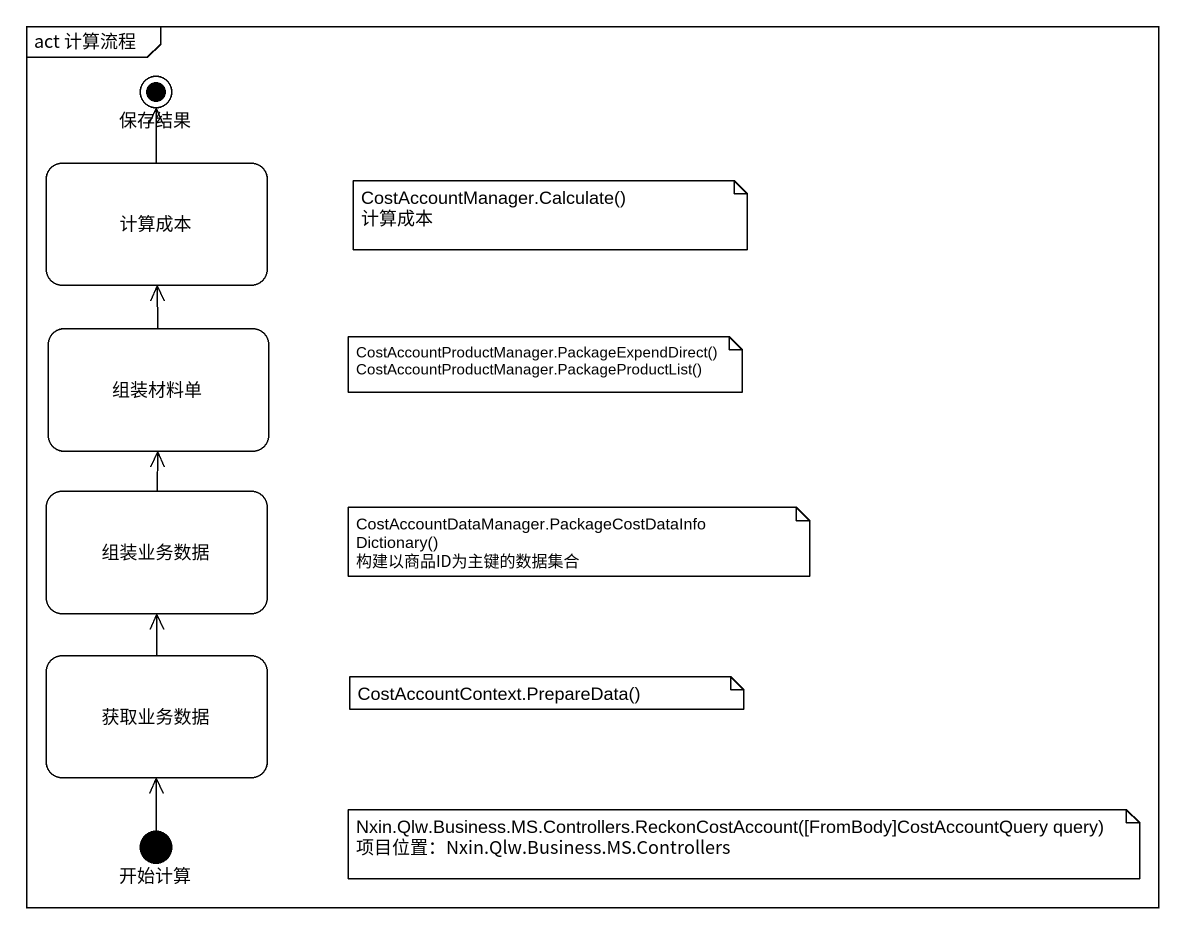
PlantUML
@startuml
mainframe act 计算流程
hide empty description
state 保存结果 <<end>>
state 计算成本
state 组装材料单
state 组装业务数据
state 获取业务数据
state 开始计算 <<start>>
计算成本 -up-> 保存结果
组装材料单 -up-> 计算成本
组装业务数据 -up-> 组装材料单
获取业务数据 -up-> 组装业务数据
开始计算 -up-> 获取业务数据
note as N1
  CostAccountManager.Calculate()
  计算成本
end note
note as N2
  CostAccountProductManager.PackageExpendDirect()
  CostAccountProductManager.PackageProductList()
end note
note as N3
  CostAccountDataManager.PackageCostDataInfoDictionary()
  构建以商品ID为主键的数据集合
end note
note as N4
  CostAccountContext.PrepareData()
end note
note as N5
  Nxin.Qlw.Business.MS.Controllers.ReckonCostAccount([FromBody]CostAccountQuery query)
  项目位置：Nxin.Qlw.Business.MS.Controllers
end note
@enduml
